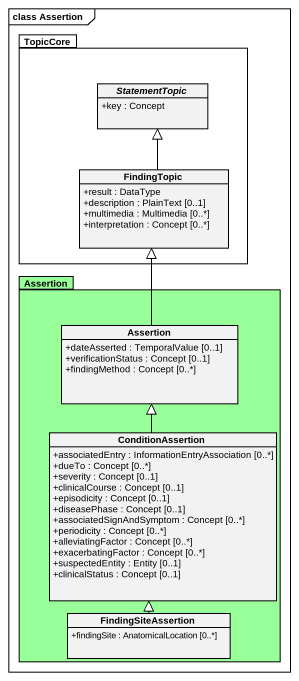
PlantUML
@startuml
mainframe class Assertion
hide circle
hide empty members
skinparam classAttributeIconSize 0
package TopicCore {
  abstract class StatementTopic {
    +key : Concept
  }
  class FindingTopic {
    +result : DataType
    +description : PlainText [0..1]
    +multimedia : Multimedia [0..*]
    +interpretation : Concept [0..*]
  }
}
package Assertion #99FF99 {
  class "Assertion" as Assertion_2 {
    +dateAsserted : TemporalValue [0..1]
    +verificationStatus : Concept [0..1]
    +findingMethod : Concept [0..*]
  }
  class ConditionAssertion {
    +associatedEntry : InformationEntryAssociation [0..*]
    +dueTo : Concept [0..*]
    +severity : Concept [0..1]
    +clinicalCourse : Concept [0..1]
    +episodicity : Concept [0..1]
    +diseasePhase : Concept [0..1]
    +associatedSignAndSymptom : Concept [0..*]
    +periodicity : Concept [0..*]
    +alleviatingFactor : Concept [0..*]
    +exacerbatingFactor : Concept [0..*]
    +suspectedEntity : Entity [0..1]
    +clinicalStatus : Concept [0..1]
  }
  class FindingSiteAssertion {
    +findingSite : AnatomicalLocation [0..*]
  }
}
FindingTopic -up-|> StatementTopic
Assertion_2 -up-|> FindingTopic
ConditionAssertion -up-|> Assertion_2
FindingSiteAssertion -up-|> ConditionAssertion
@enduml
